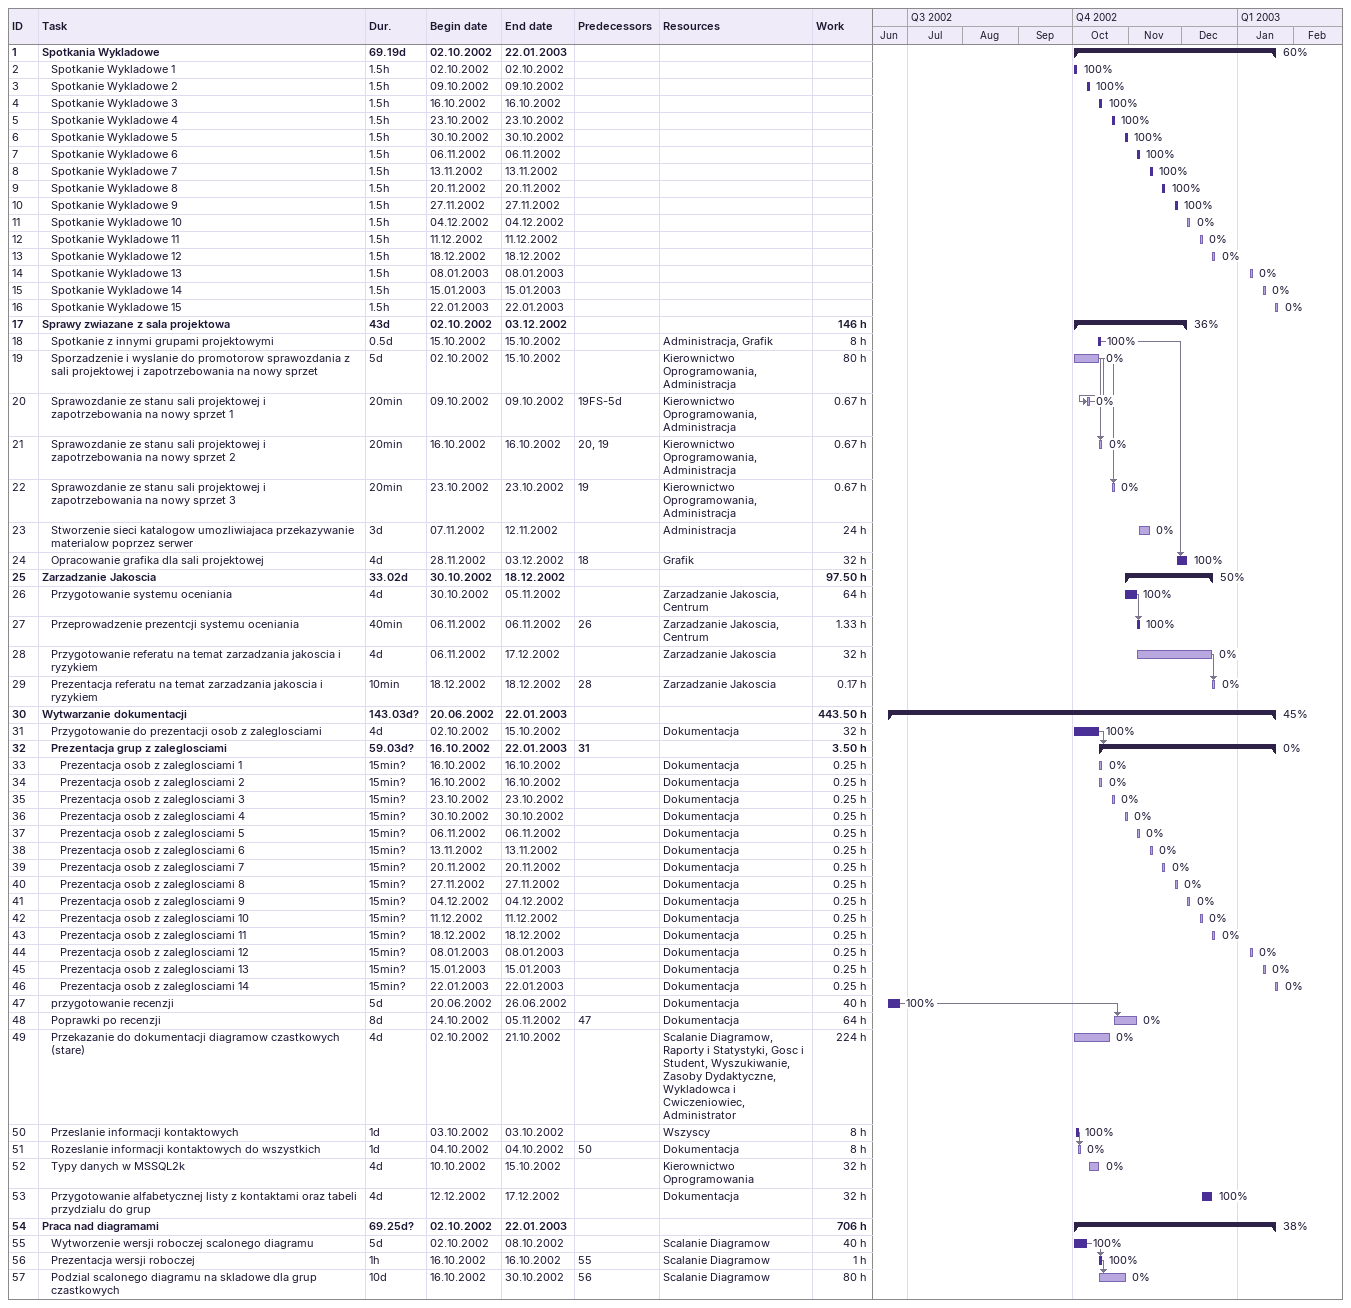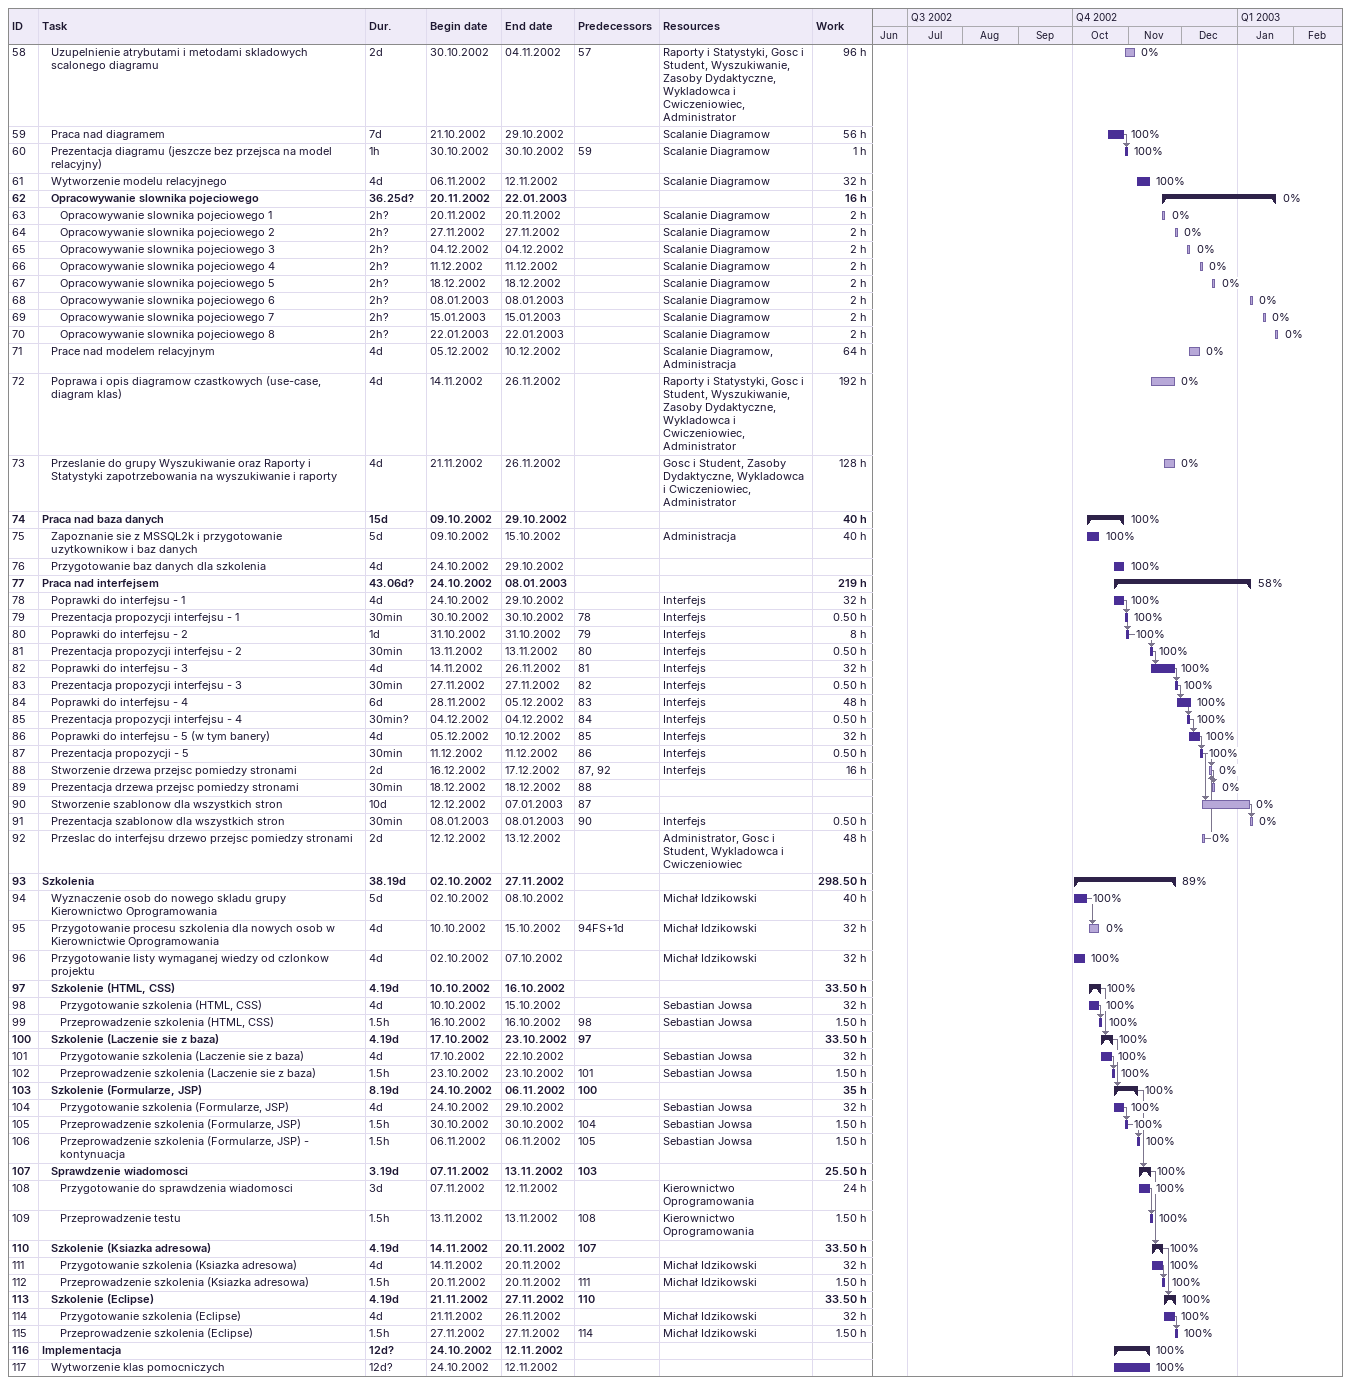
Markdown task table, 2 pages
| ID | Level | Task | Duration | Start | Finish | Predecessors | Resources | % complete | Work (h) |
|---|---|---|---|---|---|---|---|---|---|
| 1 | 1 | **Spotkania Wykladowe** | 69.19d | 2002-10-02 | 2003-01-22 |  |  | 60 |  |
| 2 | 2 | Spotkanie Wykladowe 1 | 1.5h | 2002-10-02 | 2002-10-02 |  |  | 100 |  |
| 3 | 2 | Spotkanie Wykladowe 2 | 1.5h | 2002-10-09 | 2002-10-09 |  |  | 100 |  |
| 4 | 2 | Spotkanie Wykladowe 3 | 1.5h | 2002-10-16 | 2002-10-16 |  |  | 100 |  |
| 5 | 2 | Spotkanie Wykladowe 4 | 1.5h | 2002-10-23 | 2002-10-23 |  |  | 100 |  |
| 6 | 2 | Spotkanie Wykladowe 5 | 1.5h | 2002-10-30 | 2002-10-30 |  |  | 100 |  |
| 7 | 2 | Spotkanie Wykladowe 6 | 1.5h | 2002-11-06 | 2002-11-06 |  |  | 100 |  |
| 8 | 2 | Spotkanie Wykladowe 7 | 1.5h | 2002-11-13 | 2002-11-13 |  |  | 100 |  |
| 9 | 2 | Spotkanie Wykladowe 8 | 1.5h | 2002-11-20 | 2002-11-20 |  |  | 100 |  |
| 10 | 2 | Spotkanie Wykladowe 9 | 1.5h | 2002-11-27 | 2002-11-27 |  |  | 100 |  |
| 11 | 2 | Spotkanie Wykladowe 10 | 1.5h | 2002-12-04 | 2002-12-04 |  |  | 0 |  |
| 12 | 2 | Spotkanie Wykladowe 11 | 1.5h | 2002-12-11 | 2002-12-11 |  |  | 0 |  |
| 13 | 2 | Spotkanie Wykladowe 12 | 1.5h | 2002-12-18 | 2002-12-18 |  |  | 0 |  |
| 14 | 2 | Spotkanie Wykladowe 13 | 1.5h | 2003-01-08 | 2003-01-08 |  |  | 0 |  |
| 15 | 2 | Spotkanie Wykladowe 14 | 1.5h | 2003-01-15 | 2003-01-15 |  |  | 0 |  |
| 16 | 2 | Spotkanie Wykladowe 15 | 1.5h | 2003-01-22 | 2003-01-22 |  |  | 0 |  |
| 17 | 1 | **Sprawy zwiazane z sala projektowa** | 43d | 2002-10-02 | 2002-12-03 |  |  | 36 | 146 |
| 18 | 2 | Spotkanie z innymi grupami projektowymi | 0.5d | 2002-10-15 | 2002-10-15 |  | Administracja, Grafik | 100 | 8 |
| 19 | 2 | Sporzadzenie i wyslanie do promotorow sprawozdania z sali projektowej i zapotrzebowania na nowy sprzet | 5d | 2002-10-02 | 2002-10-15 |  | Kierownictwo Oprogramowania, Administracja | 0 | 80 |
| 20 | 2 | Sprawozdanie ze stanu sali projektowej i zapotrzebowania na nowy sprzet 1 | 20min | 2002-10-09 | 2002-10-09 | 19FS-5d | Kierownictwo Oprogramowania, Administracja | 0 | 0.67 |
| 21 | 2 | Sprawozdanie ze stanu sali projektowej i zapotrzebowania na nowy sprzet 2 | 20min | 2002-10-16 | 2002-10-16 | 20, 19 | Kierownictwo Oprogramowania, Administracja | 0 | 0.67 |
| 22 | 2 | Sprawozdanie ze stanu sali projektowej i zapotrzebowania na nowy sprzet 3 | 20min | 2002-10-23 | 2002-10-23 | 19 | Kierownictwo Oprogramowania, Administracja | 0 | 0.67 |
| 23 | 2 | Stworzenie sieci katalogow umozliwiajaca przekazywanie materialow poprzez serwer | 3d | 2002-11-07 | 2002-11-12 |  | Administracja | 0 | 24 |
| 24 | 2 | Opracowanie grafika dla sali projektowej | 4d | 2002-11-28 | 2002-12-03 | 18 | Grafik | 100 | 32 |
| 25 | 1 | **Zarzadzanie Jakoscia** | 33.02d | 2002-10-30 | 2002-12-18 |  |  | 50 | 97.50 |
| 26 | 2 | Przygotowanie systemu oceniania | 4d | 2002-10-30 | 2002-11-05 |  | Zarzadzanie Jakoscia, Centrum | 100 | 64 |
| 27 | 2 | Przeprowadzenie prezentcji systemu oceniania | 40min | 2002-11-06 | 2002-11-06 | 26 | Zarzadzanie Jakoscia, Centrum | 100 | 1.33 |
| 28 | 2 | Przygotowanie referatu na temat zarzadzania jakoscia i ryzykiem | 4d | 2002-11-06 | 2002-12-17 |  | Zarzadzanie Jakoscia | 0 | 32 |
| 29 | 2 | Prezentacja referatu na temat zarzadzania jakoscia i ryzykiem | 10min | 2002-12-18 | 2002-12-18 | 28 | Zarzadzanie Jakoscia | 0 | 0.17 |
| 30 | 1 | **Wytwarzanie dokumentacji** | 143.03d? | 2002-06-20 | 2003-01-22 |  |  | 45 | 443.50 |
| 31 | 2 | Przygotowanie do prezentacji osob z zaleglosciami | 4d | 2002-10-02 | 2002-10-15 |  | Dokumentacja | 100 | 32 |
| 32 | 2 | **Prezentacja grup z zaleglosciami** | 59.03d? | 2002-10-16 | 2003-01-22 | 31 |  | 0 | 3.50 |
| 33 | 3 | Prezentacja osob z zaleglosciami 1 | 15min? | 2002-10-16 | 2002-10-16 |  | Dokumentacja | 0 | 0.25 |
| 34 | 3 | Prezentacja osob z zaleglosciami 2 | 15min? | 2002-10-16 | 2002-10-16 |  | Dokumentacja | 0 | 0.25 |
| 35 | 3 | Prezentacja osob z zaleglosciami 3 | 15min? | 2002-10-23 | 2002-10-23 |  | Dokumentacja | 0 | 0.25 |
| 36 | 3 | Prezentacja osob z zaleglosciami 4 | 15min? | 2002-10-30 | 2002-10-30 |  | Dokumentacja | 0 | 0.25 |
| 37 | 3 | Prezentacja osob z zaleglosciami 5 | 15min? | 2002-11-06 | 2002-11-06 |  | Dokumentacja | 0 | 0.25 |
| 38 | 3 | Prezentacja osob z zaleglosciami 6 | 15min? | 2002-11-13 | 2002-11-13 |  | Dokumentacja | 0 | 0.25 |
| 39 | 3 | Prezentacja osob z zaleglosciami 7 | 15min? | 2002-11-20 | 2002-11-20 |  | Dokumentacja | 0 | 0.25 |
| 40 | 3 | Prezentacja osob z zaleglosciami 8 | 15min? | 2002-11-27 | 2002-11-27 |  | Dokumentacja | 0 | 0.25 |
| 41 | 3 | Prezentacja osob z zaleglosciami 9 | 15min? | 2002-12-04 | 2002-12-04 |  | Dokumentacja | 0 | 0.25 |
| 42 | 3 | Prezentacja osob z zaleglosciami 10 | 15min? | 2002-12-11 | 2002-12-11 |  | Dokumentacja | 0 | 0.25 |
| 43 | 3 | Prezentacja osob z zaleglosciami 11 | 15min? | 2002-12-18 | 2002-12-18 |  | Dokumentacja | 0 | 0.25 |
| 44 | 3 | Prezentacja osob z zaleglosciami 12 | 15min? | 2003-01-08 | 2003-01-08 |  | Dokumentacja | 0 | 0.25 |
| 45 | 3 | Prezentacja osob z zaleglosciami 13 | 15min? | 2003-01-15 | 2003-01-15 |  | Dokumentacja | 0 | 0.25 |
| 46 | 3 | Prezentacja osob z zaleglosciami 14 | 15min? | 2003-01-22 | 2003-01-22 |  | Dokumentacja | 0 | 0.25 |
| 47 | 2 | przygotowanie recenzji | 5d | 2002-06-20 | 2002-06-26 |  | Dokumentacja | 100 | 40 |
| 48 | 2 | Poprawki po recenzji | 8d | 2002-10-24 | 2002-11-05 | 47 | Dokumentacja | 0 | 64 |
| 49 | 2 | Przekazanie do dokumentacji diagramow czastkowych (stare) | 4d | 2002-10-02 | 2002-10-21 |  | Scalanie Diagramow, Raporty i Statystyki, Gosc i Student, Wyszukiwanie, Zasoby Dydaktyczne, Wykladowca i Cwiczeniowiec, Administrator | 0 | 224 |
| 50 | 2 | Przeslanie informacji kontaktowych | 1d | 2002-10-03 | 2002-10-03 |  | Wszyscy | 100 | 8 |
| 51 | 2 | Rozeslanie informacji kontaktowych do wszystkich | 1d | 2002-10-04 | 2002-10-04 | 50 | Dokumentacja | 0 | 8 |
| 52 | 2 | Typy danych w MSSQL2k | 4d | 2002-10-10 | 2002-10-15 |  | Kierownictwo Oprogramowania | 0 | 32 |
| 53 | 2 | Przygotowanie alfabetycznej listy z kontaktami oraz tabeli przydzialu do grup | 4d | 2002-12-12 | 2002-12-17 |  | Dokumentacja | 100 | 32 |
| 54 | 1 | **Praca nad diagramami** | 69.25d? | 2002-10-02 | 2003-01-22 |  |  | 38 | 706 |
| 55 | 2 | Wytworzenie wersji roboczej scalonego diagramu | 5d | 2002-10-02 | 2002-10-08 |  | Scalanie Diagramow | 100 | 40 |
| 56 | 2 | Prezentacja wersji roboczej | 1h | 2002-10-16 | 2002-10-16 | 55 | Scalanie Diagramow | 100 | 1 |
| 57 | 2 | Podzial scalonego diagramu na skladowe dla grup czastkowych | 10d | 2002-10-16 | 2002-10-30 | 56 | Scalanie Diagramow | 0 | 80 |
| 58 | 2 | Uzupelnienie atrybutami i metodami skladowych scalonego diagramu | 2d | 2002-10-30 | 2002-11-04 | 57 | Raporty i Statystyki, Gosc i Student, Wyszukiwanie, Zasoby Dydaktyczne, Wykladowca i Cwiczeniowiec, Administrator | 0 | 96 |
| 59 | 2 | Praca nad diagramem | 7d | 2002-10-21 | 2002-10-29 |  | Scalanie Diagramow | 100 | 56 |
| 60 | 2 | Prezentacja diagramu (jeszcze bez przejsca na model relacyjny) | 1h | 2002-10-30 | 2002-10-30 | 59 | Scalanie Diagramow | 100 | 1 |
| 61 | 2 | Wytworzenie modelu relacyjnego | 4d | 2002-11-06 | 2002-11-12 |  | Scalanie Diagramow | 100 | 32 |
| 62 | 2 | **Opracowywanie slownika pojeciowego** | 36.25d? | 2002-11-20 | 2003-01-22 |  |  | 0 | 16 |
| 63 | 3 | Opracowywanie slownika pojeciowego 1 | 2h? | 2002-11-20 | 2002-11-20 |  | Scalanie Diagramow | 0 | 2 |
| 64 | 3 | Opracowywanie slownika pojeciowego 2 | 2h? | 2002-11-27 | 2002-11-27 |  | Scalanie Diagramow | 0 | 2 |
| 65 | 3 | Opracowywanie slownika pojeciowego 3 | 2h? | 2002-12-04 | 2002-12-04 |  | Scalanie Diagramow | 0 | 2 |
| 66 | 3 | Opracowywanie slownika pojeciowego 4 | 2h? | 2002-12-11 | 2002-12-11 |  | Scalanie Diagramow | 0 | 2 |
| 67 | 3 | Opracowywanie slownika pojeciowego 5 | 2h? | 2002-12-18 | 2002-12-18 |  | Scalanie Diagramow | 0 | 2 |
| 68 | 3 | Opracowywanie slownika pojeciowego 6 | 2h? | 2003-01-08 | 2003-01-08 |  | Scalanie Diagramow | 0 | 2 |
| 69 | 3 | Opracowywanie slownika pojeciowego 7 | 2h? | 2003-01-15 | 2003-01-15 |  | Scalanie Diagramow | 0 | 2 |
| 70 | 3 | Opracowywanie slownika pojeciowego 8 | 2h? | 2003-01-22 | 2003-01-22 |  | Scalanie Diagramow | 0 | 2 |
| 71 | 2 | Prace nad modelem relacyjnym | 4d | 2002-12-05 | 2002-12-10 |  | Scalanie Diagramow, Administracja | 0 | 64 |
| 72 | 2 | Poprawa i opis diagramow czastkowych (use-case, diagram klas) | 4d | 2002-11-14 | 2002-11-26 |  | Raporty i Statystyki, Gosc i Student, Wyszukiwanie, Zasoby Dydaktyczne, Wykladowca i Cwiczeniowiec, Administrator | 0 | 192 |
| 73 | 2 | Przeslanie do grupy Wyszukiwanie oraz Raporty i Statystyki zapotrzebowania na wyszukiwanie i raporty | 4d | 2002-11-21 | 2002-11-26 |  | Gosc i Student, Zasoby Dydaktyczne, Wykladowca i Cwiczeniowiec, Administrator | 0 | 128 |
| 74 | 1 | **Praca nad baza danych** | 15d | 2002-10-09 | 2002-10-29 |  |  | 100 | 40 |
| 75 | 2 | Zapoznanie sie z MSSQL2k i przygotowanie uzytkownikow i baz danych | 5d | 2002-10-09 | 2002-10-15 |  | Administracja | 100 | 40 |
| 76 | 2 | Przygotowanie baz danych dla szkolenia | 4d | 2002-10-24 | 2002-10-29 |  |  | 100 |  |
| 77 | 1 | **Praca nad interfejsem** | 43.06d? | 2002-10-24 | 2003-01-08 |  |  | 58 | 219 |
| 78 | 2 | Poprawki do interfejsu - 1 | 4d | 2002-10-24 | 2002-10-29 |  | Interfejs | 100 | 32 |
| 79 | 2 | Prezentacja propozycji interfejsu - 1 | 30min | 2002-10-30 | 2002-10-30 | 78 | Interfejs | 100 | 0.50 |
| 80 | 2 | Poprawki do interfejsu - 2 | 1d | 2002-10-31 | 2002-10-31 | 79 | Interfejs | 100 | 8 |
| 81 | 2 | Prezentacja propozycji interfejsu - 2 | 30min | 2002-11-13 | 2002-11-13 | 80 | Interfejs | 100 | 0.50 |
| 82 | 2 | Poprawki do interfejsu - 3 | 4d | 2002-11-14 | 2002-11-26 | 81 | Interfejs | 100 | 32 |
| 83 | 2 | Prezentacja propozycji interfejsu - 3 | 30min | 2002-11-27 | 2002-11-27 | 82 | Interfejs | 100 | 0.50 |
| 84 | 2 | Poprawki do interfejsu - 4 | 6d | 2002-11-28 | 2002-12-05 | 83 | Interfejs | 100 | 48 |
| 85 | 2 | Prezentacja propozycji interfejsu - 4 | 30min? | 2002-12-04 | 2002-12-04 | 84 | Interfejs | 100 | 0.50 |
| 86 | 2 | Poprawki do interfejsu - 5 (w tym banery) | 4d | 2002-12-05 | 2002-12-10 | 85 | Interfejs | 100 | 32 |
| 87 | 2 | Prezentacja propozycji - 5 | 30min | 2002-12-11 | 2002-12-11 | 86 | Interfejs | 100 | 0.50 |
| 88 | 2 | Stworzenie drzewa przejsc pomiedzy stronami | 2d | 2002-12-16 | 2002-12-17 | 87, 92 | Interfejs | 0 | 16 |
| 89 | 2 | Prezentacja drzewa przejsc pomiedzy stronami | 30min | 2002-12-18 | 2002-12-18 | 88 |  | 0 |  |
| 90 | 2 | Stworzenie szablonow dla wszystkich stron | 10d | 2002-12-12 | 2003-01-07 | 87 |  | 0 |  |
| 91 | 2 | Prezentacja szablonow dla wszystkich stron | 30min | 2003-01-08 | 2003-01-08 | 90 | Interfejs | 0 | 0.50 |
| 92 | 2 | Przeslac do interfejsu drzewo przejsc pomiedzy stronami | 2d | 2002-12-12 | 2002-12-13 |  | Administrator, Gosc i Student, Wykladowca i Cwiczeniowiec | 0 | 48 |
| 93 | 1 | **Szkolenia** | 38.19d | 2002-10-02 | 2002-11-27 |  |  | 89 | 298.50 |
| 94 | 2 | Wyznaczenie osob do nowego skladu grupy Kierownictwo Oprogramowania | 5d | 2002-10-02 | 2002-10-08 |  | Michał Idzikowski | 100 | 40 |
| 95 | 2 | Przygotowanie procesu szkolenia dla nowych osob w Kierownictwie Oprogramowania | 4d | 2002-10-10 | 2002-10-15 | 94FS+1d | Michał Idzikowski | 0 | 32 |
| 96 | 2 | Przygotowanie listy wymaganej wiedzy od czlonkow projektu | 4d | 2002-10-02 | 2002-10-07 |  | Michał Idzikowski | 100 | 32 |
| 97 | 2 | **Szkolenie (HTML, CSS)** | 4.19d | 2002-10-10 | 2002-10-16 |  |  | 100 | 33.50 |
| 98 | 3 | Przygotowanie szkolenia (HTML, CSS) | 4d | 2002-10-10 | 2002-10-15 |  | Sebastian Jowsa | 100 | 32 |
| 99 | 3 | Przeprowadzenie szkolenia (HTML, CSS) | 1.5h | 2002-10-16 | 2002-10-16 | 98 | Sebastian Jowsa | 100 | 1.50 |
| 100 | 2 | **Szkolenie (Laczenie sie z baza)** | 4.19d | 2002-10-17 | 2002-10-23 | 97 |  | 100 | 33.50 |
| 101 | 3 | Przygotowanie szkolenia (Laczenie sie z baza) | 4d | 2002-10-17 | 2002-10-22 |  | Sebastian Jowsa | 100 | 32 |
| 102 | 3 | Przeprowadzenie szkolenia (Laczenie sie z baza) | 1.5h | 2002-10-23 | 2002-10-23 | 101 | Sebastian Jowsa | 100 | 1.50 |
| 103 | 2 | **Szkolenie (Formularze, JSP)** | 8.19d | 2002-10-24 | 2002-11-06 | 100 |  | 100 | 35 |
| 104 | 3 | Przygotowanie szkolenia (Formularze, JSP) | 4d | 2002-10-24 | 2002-10-29 |  | Sebastian Jowsa | 100 | 32 |
| 105 | 3 | Przeprowadzenie szkolenia (Formularze, JSP) | 1.5h | 2002-10-30 | 2002-10-30 | 104 | Sebastian Jowsa | 100 | 1.50 |
| 106 | 3 | Przeprowadzenie szkolenia (Formularze, JSP) - kontynuacja | 1.5h | 2002-11-06 | 2002-11-06 | 105 | Sebastian Jowsa | 100 | 1.50 |
| 107 | 2 | **Sprawdzenie wiadomosci** | 3.19d | 2002-11-07 | 2002-11-13 | 103 |  | 100 | 25.50 |
| 108 | 3 | Przygotowanie do sprawdzenia wiadomosci | 3d | 2002-11-07 | 2002-11-12 |  | Kierownictwo Oprogramowania | 100 | 24 |
| 109 | 3 | Przeprowadzenie testu | 1.5h | 2002-11-13 | 2002-11-13 | 108 | Kierownictwo Oprogramowania | 100 | 1.50 |
| 110 | 2 | **Szkolenie (Ksiazka adresowa)** | 4.19d | 2002-11-14 | 2002-11-20 | 107 |  | 100 | 33.50 |
| 111 | 3 | Przygotowanie szkolenia (Ksiazka adresowa) | 4d | 2002-11-14 | 2002-11-20 |  | Michał Idzikowski | 100 | 32 |
| 112 | 3 | Przeprowadzenie szkolenia (Ksiazka adresowa) | 1.5h | 2002-11-20 | 2002-11-20 | 111 | Michał Idzikowski | 100 | 1.50 |
| 113 | 2 | **Szkolenie (Eclipse)** | 4.19d | 2002-11-21 | 2002-11-27 | 110 |  | 100 | 33.50 |
| 114 | 3 | Przygotowanie szkolenia (Eclipse) | 4d | 2002-11-21 | 2002-11-26 |  | Michał Idzikowski | 100 | 32 |
| 115 | 3 | Przeprowadzenie szkolenia (Eclipse) | 1.5h | 2002-11-27 | 2002-11-27 | 114 | Michał Idzikowski | 100 | 1.50 |
| 116 | 1 | **Implementacja** | 12d? | 2002-10-24 | 2002-11-12 |  |  | 100 |  |
| 117 | 2 | Wytworzenie klas pomocniczych | 12d? | 2002-10-24 | 2002-11-12 |  |  | 100 |  |
